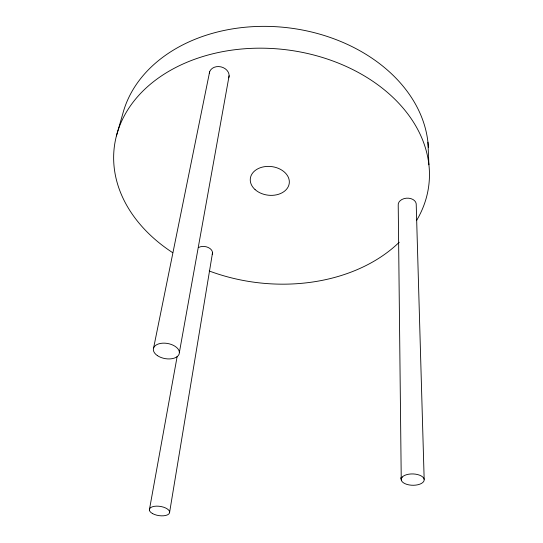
<?xml version="1.0" encoding="UTF-8"?>
<svg xmlns="http://www.w3.org/2000/svg" width="543" height="543" viewBox="0 0 543 543"><rect width="100%" height="100%" fill="white"/><g stroke="black" fill="none" stroke-linecap="round" stroke-linejoin="round"><path stroke-width="0.81" d="M169.647 512.083L212.523 252.814M179.38 352.407L229.126 75.748M149.359 509.992L177.167 356.418M153.628 347.859L209.625 71.866M116.426 135.906L122.677 114.206A154.796 117.437 6.8 0 1 285.883 27.537A154.796 117.437 6.8 0 1 428.352 147.336M401.331 478.498L402.193 477.093A11.512 5.674 1.4 0 1 421.388 476.041A11.512 5.674 1.4 0 1 415.857 485.109A11.512 5.674 1.4 0 1 401.331 478.498L400.442 478.118L402.193 477.093M427.938 142.225L428.909 164.78M424.164 479.32L416.196 203.768A9.034 6.414 -2.7 0 0 406.313 198.202A9.034 6.414 -2.7 0 0 398.223 205.451L401.25 479.978M172.735 252.705A158.413 117.329 6.8 0 1 139.951 94.095A158.413 117.329 6.8 0 1 346.57 66.613A158.413 117.329 6.8 0 1 416.719 220.254M399.234 242.246A158.413 117.329 6.8 0 1 209.177 270.971M198.562 247.547A8.226 5.498 10 0 1 208.444 247.594A8.226 5.498 10 0 1 212.232 254.219M209.32 73.251A10.018 8.111 13.8 0 1 221.035 66.884A10.018 8.111 13.8 0 1 228.739 77.832M255.067 189.582A19.616 14.41 6.8 0 0 288.292 186.568A19.616 14.41 6.8 0 0 266.036 166.491A19.616 14.41 6.8 0 0 255.067 189.582M157.341 355.584A13.168 7.677 10.2 0 0 179.007 354.375A13.168 7.677 10.2 0 0 162.703 343.169A13.168 7.677 10.2 0 0 157.341 355.584M152.535 513.576A10.242 4.656 8.7 0 0 169.375 513.271A10.242 4.656 8.7 0 0 156.581 506.144A10.242 4.656 8.7 0 0 152.535 513.576"/></g></svg>
